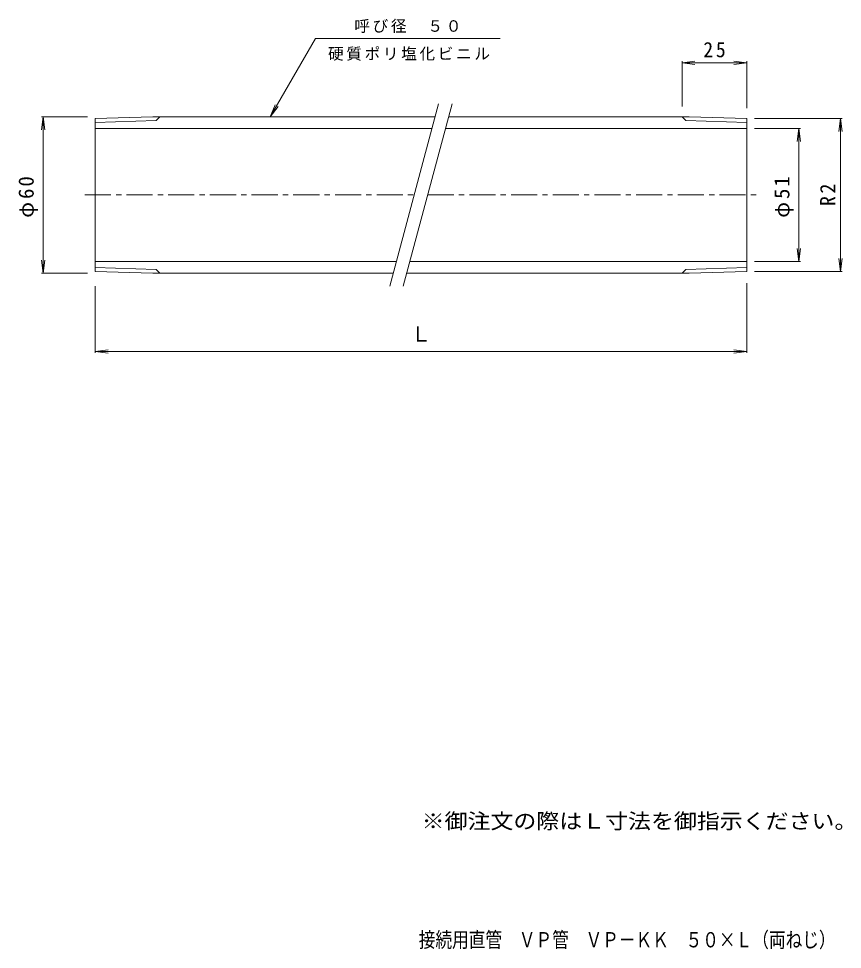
# Model space of a CAD drawing. Units: millimetres, scale not verified. Extents: x -180 to 136, y -227 to 130.
import ezdxf
from ezdxf.enums import TextEntityAlignment as Align

# ---------------------------------------------------------------- set-up
doc = ezdxf.new("R2010")
doc.units = ezdxf.units.MM
doc.header["$LTSCALE"] = 2
doc.linetypes.add('CHAIN1', pattern=[8, 5, -1, 1, -1])
for name, color, linetype, lineweight in [('0-4_その他', 7, 'Continuous', 9), ('0-9', 2, 'Continuous', 9), ('0-F', 7, 'Continuous', 9)]:
    doc.layers.add(name, color=color, linetype=linetype, lineweight=lineweight)
doc.layers.add('0-5_寸法', color=2, linetype='Continuous')
doc.layers.add('F-5_F-5ﾚｲﾔ', color=6, linetype='Continuous')
doc.styles.add('ＭＳ ゴシック', font='')
doc.styles.get('ＭＳ ゴシック').set_extended_font_data('MS Gothic')

msp = doc.modelspace()

# ---------------------------------------------------------------- linework, layer by layer
at = {"layer": '0-4_その他'}
for p, q in [((74.41, 112.909), (79.367, 113.561)), ((74.41, 113.509), (74.41, 96.179)), ((99.228, 112.909), (74.41, 112.909)), ((74.41, 112.909), (79.367, 112.256)), ((99.228, 112.909), (94.271, 113.561)), ((99.228, 112.909), (94.271, 112.256)), ((99.228, 113.509), (99.228, 95.49)), ((-170.772, 92.179), (-171.425, 87.222)), ((-153.772, 92.179), (-171.372, 92.179)), ((-170.772, 32.179), (-170.772, 92.179)), ((-170.772, 92.179), (-170.12, 87.222)), ((102.228, 91.49), (135.828, 91.49)), ((135.228, 91.49), (134.575, 86.532)), ((135.228, 32.868), (135.228, 91.49)), ((135.228, 91.49), (135.88, 86.532)), ((102.228, 87.679), (119.828, 87.679)), ((119.228, 87.679), (118.575, 82.722)), ((119.228, 36.679), (119.228, 87.679)), ((119.228, 87.679), (119.88, 82.722)), ((119.228, 36.679), (118.575, 41.636)), ((119.228, 36.679), (119.88, 41.636)), ((-170.772, 32.179), (-171.425, 37.136)), ((-170.772, 32.179), (-170.12, 37.136)), ((102.228, 36.679), (119.828, 36.679)), ((135.228, 32.868), (134.575, 37.825)), ((135.228, 32.868), (135.88, 37.825)), ((-153.772, 32.179), (-171.372, 32.179)), ((102.228, 32.868), (135.828, 32.868)), ((-150.772, 27.179), (-150.772, 1.579)), ((99.228, 28.382), (99.228, 1.579)), ((-150.772, 2.179), (-145.815, 2.831)), ((-150.772, 2.179), (99.228, 2.179)), ((-150.772, 2.179), (-145.815, 1.526)), ((99.228, 2.179), (94.271, 2.831)), ((99.228, 2.179), (94.271, 1.526))]:
    msp.add_line(p, q, dxfattribs=at)
at = {"layer": '0-9', "color": 7}
for p, q in [((-37.739, 27.179), (-18.982, 97.179)), ((-32.562, 27.179), (-13.806, 97.179))]:
    msp.add_line(p, q, dxfattribs=at)
at = {"layer": '0-9'}
for p, q in [((-150.772, 91.49), (-128.716, 92.179)), ((-150.772, 91.49), (-150.772, 32.868)), ((-127.392, 90.741), (-150.772, 90.011)), ((-20.322, 92.179), (-128.716, 92.179)), ((-127.392, 90.741), (-125.955, 92.179)), ((-15.146, 92.179), (77.172, 92.179)), ((75.848, 90.741), (74.41, 92.179)), ((75.848, 90.741), (99.228, 90.011)), ((99.228, 91.49), (77.172, 92.179)), ((99.228, 91.49), (99.228, 32.868)), ((-21.528, 87.679), (-150.772, 87.679)), ((-16.351, 87.679), (99.228, 87.679)), ((-35.193, 36.679), (-150.772, 36.679)), ((-30.017, 36.679), (99.228, 36.679)), ((-127.392, 33.616), (-150.772, 34.347)), ((-150.772, 32.868), (-128.716, 32.179)), ((-36.399, 32.179), (-128.716, 32.179)), ((-127.392, 33.616), (-125.955, 32.179)), ((-31.223, 32.179), (77.172, 32.179)), ((75.848, 33.616), (74.41, 32.179)), ((75.848, 33.616), (99.228, 34.347)), ((99.228, 32.868), (77.172, 32.179))]:
    msp.add_line(p, q, dxfattribs=at)
at = {"layer": '0-9', "linetype": 'CHAIN1'}
for p, q in [((-154.741, 62.179), (-28.36, 62.179)), ((-23.184, 62.179), (104.306, 62.179))]:
    msp.add_line(p, q, dxfattribs=at)
at = {"layer": '0-F'}
for p, q in [((-83.604, 92.179), (-66.284, 122.179)), ((-66.284, 122.179), (4.594, 122.179)), ((-83.604, 92.179), (-81.691, 96.798)), ((-83.604, 92.179), (-80.561, 96.146))]:
    msp.add_line(p, q, dxfattribs=at)

# ---------------------------------------------------------------- texts
at = {"layer": '0-4_その他', "color": 2, "style": 'ＭＳ ゴシック'}
msp.add_text('Ｌ', height=5.865, dxfattribs=at).set_placement((-29.772, 4.179), align=Align.BOTTOM_LEFT)
at = {"layer": '0-4_その他', "color": 2, "insert": (82.569, 114.909), "char_height": 5.865, "attachment_point": 7, "style": 'ＭＳ ゴシック'}
msp.add_mtext('\\T1.27;\\W0.95;25', dxfattribs=at)
at = {"layer": '0-4_その他', "color": 2, "char_height": 5.865, "attachment_point": 7, "rotation": 90, "style": 'ＭＳ ゴシック'}
for s, insert in [('\\T1.19;φ60', (-172.772, 53.429)), ('\\T1.19;φ51', (117.228, 53.429)), ('\\T1.27;\\W0.95;R2', (133.228, 57.929))]:
    msp.add_mtext(s, dxfattribs=dict(at, insert=insert))
at = {"layer": '0-5_寸法', "style": 'ＭＳ ゴシック', "width": 1.1}
msp.add_text('※御注文の際はＬ寸法を御指示ください。', height=5.865, dxfattribs=at).set_placement((-25.5, -182.7), align=Align.BOTTOM_LEFT)
at = {"layer": '0-F', "char_height": 4.399, "attachment_point": 7, "style": 'ＭＳ ゴシック'}
for s, insert in [('\\T1.17;呼び径\u3000５０', (-51.345, 124.326)), ('\\T1.17;硬質ポリ塩化ビニル', (-61.444, 113.676))]:
    msp.add_mtext(s, dxfattribs=dict(at, insert=insert))
at = {"layer": 'F-5_F-5ﾚｲﾔ', "style": 'ＭＳ ゴシック', "width": 0.8}
msp.add_text('接続用直管\u3000ＶＰ管\u3000ＶＰ－ＫＫ\u3000５０×Ｌ（両ねじ）', height=5.865, dxfattribs=at).set_placement((-26.624, -228.222), align=Align.BOTTOM_LEFT)

doc.saveas('drawing.dxf')
